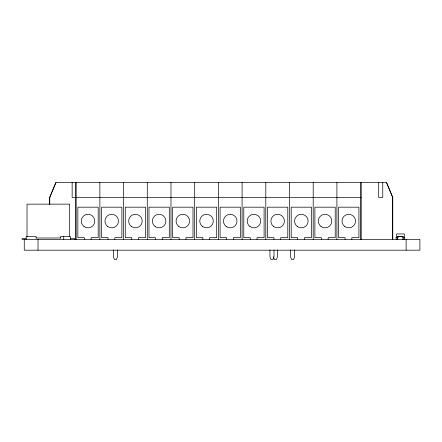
<?xml version="1.0" encoding="UTF-8"?>
<svg xmlns="http://www.w3.org/2000/svg" width="442" height="442" viewBox="0 0 442 442"><rect width="100%" height="100%" fill="white"/><g stroke="black" fill="none" stroke-linecap="round" stroke-linejoin="round"><path stroke-width="0.66" d="M55.985 182.463L49.764 197.463L49.764 204.331M361.236 197.463L72.151 197.463L72.151 182.463M397.662 236.647L403.076 236.647M398.065 237.321L396.137 237.321L396.137 239.083L398.032 239.083M402.889 237.321L404.601 237.321L404.601 239.083L402.706 239.083M398.054 237.592L396.137 237.592L396.789 233.934L404.275 233.934L404.601 237.592L402.889 237.592M35.802 238L60.88 238M26.111 238.509L22.1 238.509L22.1 239.354L419.9 239.354L419.9 250.189L24.26 250.189L24.26 239.354M70.576 238.509L74.588 238.509L74.588 239.354M386.452 182.463L392.673 197.463L392.673 239.354M273.371 256.824L274.388 259.537L276.421 259.537L277.438 256.824L277.438 249.945M406.137 239.354L406.137 250.189M403.076 239.354L403.076 236.304L397.662 236.304L397.662 239.354M392.772 239.354L392.772 197.463L386.546 182.463L55.891 182.463L49.67 197.463L49.67 204.331M382.761 182.463L382.761 197.463L378.7 197.463L378.7 182.463M361.236 182.463L361.236 239.354M360.606 182.463L360.606 239.354M351.854 239.354L351.854 237.658L358.915 237.658L358.915 207.182L338.6 207.182L338.6 237.658L345.08 237.658L345.08 239.354M336.903 182.463L336.903 239.354M328.146 239.354L328.146 237.658L335.213 237.658L335.213 207.182L314.892 207.182L314.892 237.658L321.378 237.658L321.378 239.354M313.201 182.463L313.201 239.354M304.444 239.354L304.444 237.658L311.505 237.658L311.505 207.182L291.19 207.182L291.19 237.658L297.67 237.658L297.67 239.354M294.637 249.945L294.637 256.824L293.621 259.537L291.593 259.537L290.576 256.824L290.576 249.945M289.499 182.463L289.499 239.354M280.742 239.354L280.742 237.658L287.803 237.658L287.803 207.182L267.487 207.182L267.487 237.658L273.968 237.658L273.968 239.354M273.996 249.945L273.996 256.824L272.979 259.537L270.952 259.537L269.935 256.824L269.935 249.945M265.797 182.463L265.797 239.354M257.04 239.354L257.04 237.658L264.101 237.658L264.101 207.182L243.785 207.182L243.785 237.658L250.266 237.658L250.266 239.354M242.089 182.463L242.089 239.354M233.337 239.354L233.337 237.658L240.398 237.658L240.398 207.182L220.083 207.182L220.083 237.658L226.564 237.658L226.564 239.354M218.387 182.463L218.387 239.354M209.635 239.354L209.635 237.658L216.696 237.658L216.696 207.182L196.381 207.182L196.381 237.658L202.861 237.658L202.861 239.354M194.684 182.463L194.684 239.354M185.927 239.354L185.927 237.658L192.994 237.658L192.994 207.182L172.673 207.182L172.673 237.658L179.159 237.658L179.159 239.354M170.982 182.463L170.982 239.354M162.225 239.354L162.225 237.658L169.286 237.658L169.286 207.182L148.971 207.182L148.971 237.658L155.451 237.658L155.451 239.354M147.28 182.463L147.28 239.354M138.523 239.354L138.523 237.658L145.584 237.658L145.584 207.182L125.268 207.182L125.268 237.658L131.749 237.658L131.749 239.354M123.578 182.463L123.578 239.354M117.462 249.945L117.462 256.824L116.445 259.537L114.412 259.537L113.395 256.824L113.395 249.945M114.821 239.354L114.821 237.658L121.881 237.658L121.881 207.182L101.566 207.182L101.566 237.658L108.047 237.658L108.047 239.354M99.87 182.463L99.87 239.354M91.118 239.354L91.118 237.658L98.179 237.658L98.179 207.182L77.864 207.182L77.864 237.658L84.345 237.658L84.345 239.354M76.168 182.463L76.168 239.354M75.538 182.463L75.538 239.354M70.521 239.354L70.521 236.647L60.515 236.647L60.515 238M69.676 236.647L69.676 204.138L27.023 204.138L27.012 236.647M63.747 236.647L63.747 239.354M38.023 239.354L38.023 250.189M36.172 238L36.172 236.647L26.161 236.647L26.161 239.354M344.782 226.553A6.774 6.774 0 0 0 355.49 221.762A6.774 6.774 0 0 0 345.992 214.884A6.774 6.774 0 0 0 344.782 226.553M321.08 226.553A6.774 6.774 0 0 0 331.787 221.762A6.774 6.774 0 0 0 322.29 214.884A6.774 6.774 0 0 0 321.08 226.553M297.378 226.553A6.774 6.774 0 0 0 308.085 221.762A6.774 6.774 0 0 0 298.582 214.884A6.774 6.774 0 0 0 297.378 226.553M273.675 226.553A6.774 6.774 0 0 0 284.383 221.762A6.774 6.774 0 0 0 274.88 214.884A6.774 6.774 0 0 0 273.675 226.553M249.973 226.553A6.774 6.774 0 0 0 260.681 221.762A6.774 6.774 0 0 0 251.178 214.884A6.774 6.774 0 0 0 249.973 226.553M226.265 226.553A6.774 6.774 0 0 0 236.978 221.762A6.774 6.774 0 0 0 227.475 214.884A6.774 6.774 0 0 0 226.265 226.553M202.563 226.553A6.774 6.774 0 0 0 213.271 221.762A6.774 6.774 0 0 0 203.773 214.884A6.774 6.774 0 0 0 202.563 226.553M178.861 226.553A6.774 6.774 0 0 0 189.568 221.762A6.774 6.774 0 0 0 180.071 214.884A6.774 6.774 0 0 0 178.861 226.553M155.159 226.553A6.774 6.774 0 0 0 165.866 221.762A6.774 6.774 0 0 0 156.363 214.884A6.774 6.774 0 0 0 155.159 226.553M131.456 226.553A6.774 6.774 0 0 0 142.164 221.762A6.774 6.774 0 0 0 132.661 214.884A6.774 6.774 0 0 0 131.456 226.553M107.754 226.553A6.774 6.774 0 0 0 118.462 221.762A6.774 6.774 0 0 0 108.959 214.884A6.774 6.774 0 0 0 107.754 226.553M84.046 226.553A6.774 6.774 0 0 0 94.759 221.762A6.774 6.774 0 0 0 85.256 214.884A6.774 6.774 0 0 0 84.046 226.553"/></g></svg>
